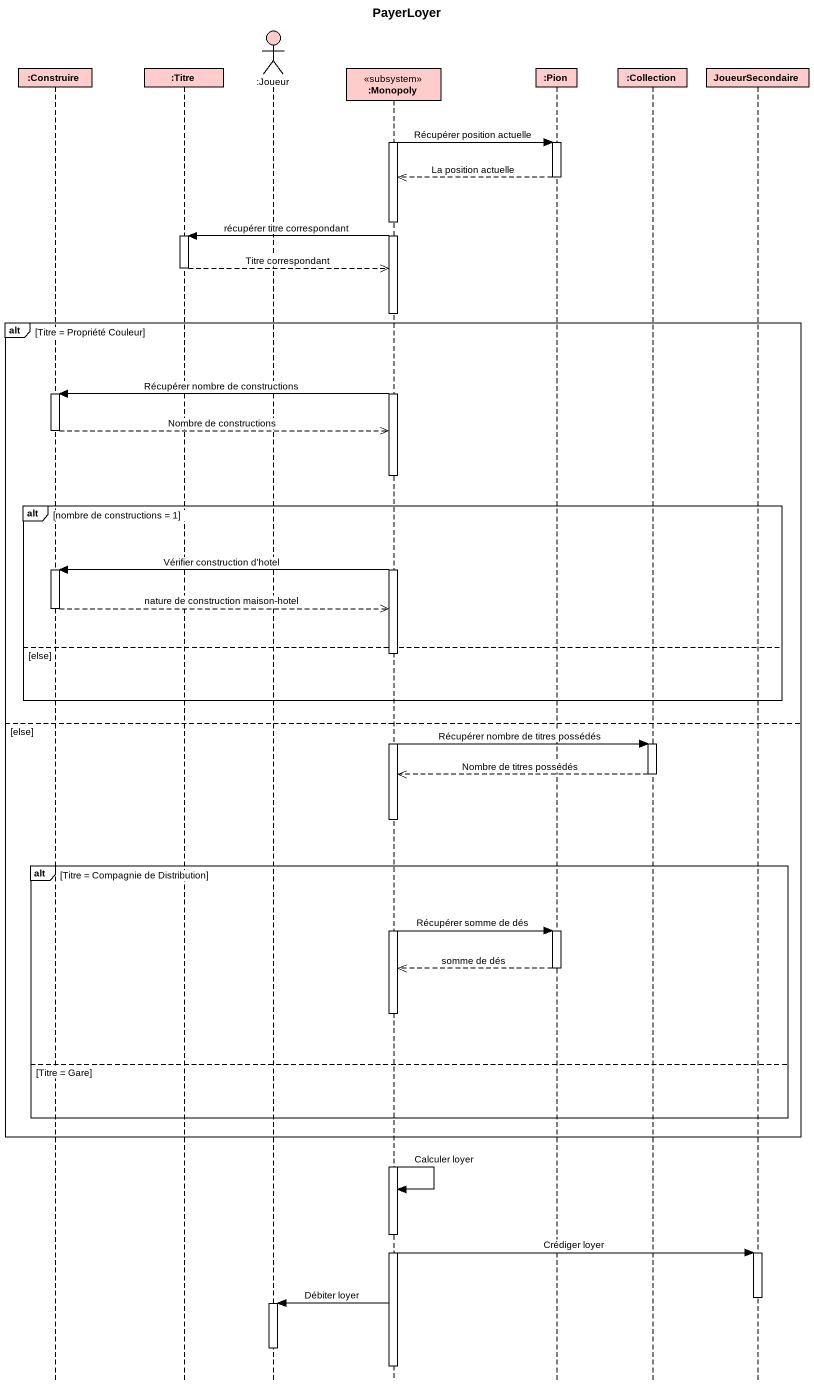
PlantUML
@startuml
title PayerLoyer
hide footbox
participant ":Construire" as Construire #FFCCCC
participant ":Titre" as Titre #FFCCCC
actor ":Joueur" as Joueur #FFCCCC
participant ":Monopoly" as Monopoly <<subsystem>> #FFCCCC
participant ":Pion" as Pion #FFCCCC
participant ":Collection" as Collection #FFCCCC
participant JoueurSecondaire #FFCCCC

activate Monopoly
Monopoly -> Pion : Récupérer position actuelle
activate Pion
Pion -->> Monopoly : La position actuelle
deactivate Pion
Monopoly -> Titre : récupérer titre correspondant
activate Titre
Titre -->> Monopoly : Titre correspondant
deactivate Titre
alt Titre = Propriété Couleur
  Monopoly -> Construire : Récupérer nombre de constructions
  activate Construire
  Construire -->> Monopoly : Nombre de constructions
  deactivate Construire
  alt nombre de constructions = 1
    Monopoly -> Construire : Vérifier construction d'hotel
    activate Construire
    Construire -->> Monopoly : nature de construction maison-hotel
    deactivate Construire
  else else
  end
else else
  Monopoly -> Collection : Récupérer nombre de titres possédés
  activate Collection
  Collection -->> Monopoly : Nombre de titres possédés
  deactivate Collection
  alt Titre = Compagnie de Distribution
    Monopoly -> Pion : Récupérer somme de dés
    activate Pion
    Pion -->> Monopoly : somme de dés
    deactivate Pion
  else Titre = Gare
  end
end
Monopoly -> Monopoly : Calculer loyer
Monopoly -> JoueurSecondaire : Crédiger loyer
activate JoueurSecondaire
deactivate JoueurSecondaire
Monopoly -> Joueur : Débiter loyer
activate Joueur
deactivate Joueur
deactivate Monopoly
@enduml
